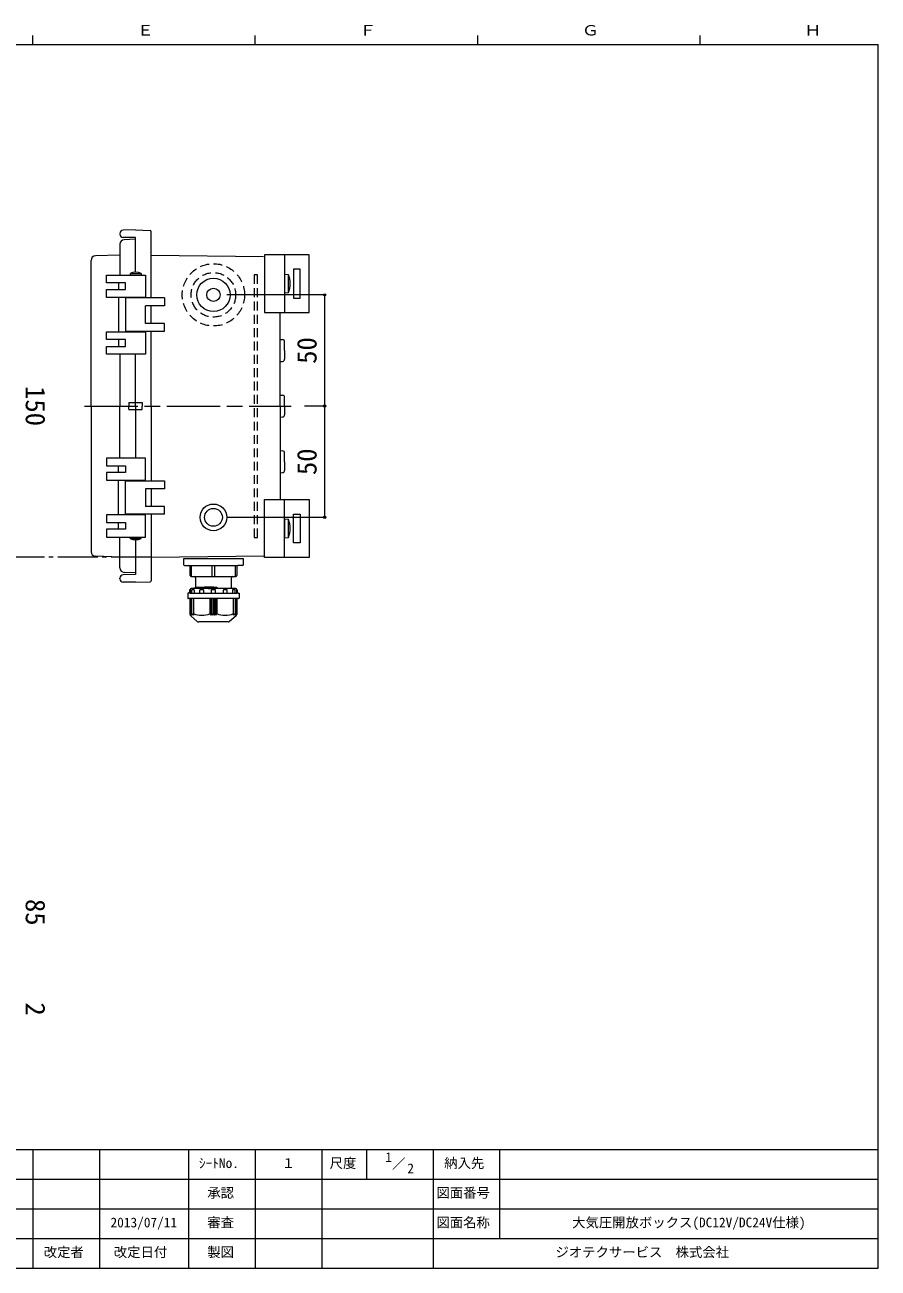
# Model space of a CAD drawing. Units: millimetres, scale not verified, with parts at other scales. Extents: x -2284 to 2131, y 270 to 4100.
# Drawn here: x -773 to -390, y 270 to 829 of the extents above; entities that cross this region are included whole.
import ezdxf
from ezdxf.enums import TextEntityAlignment as Align

# ---------------------------------------------------------------- set-up
doc = ezdxf.new("R2010")
doc.units = ezdxf.units.MM
doc.header["$LTSCALE"] = 2
doc.header["$PDMODE"] = 32
doc.header["$PDSIZE"] = 1
for name, pattern in [('CHAIN', [18.5, 12, -1.5, 3.5, -1.5]), ('CHAIN2', [12, 9, -1, 1, -1]), ('DASHED2', [3, 2, -1])]:
    doc.linetypes.add(name, pattern=pattern)
for name, color, linetype, lineweight in [('0-0_外形線', 4, 'Continuous', 18), ('0-1', 7, 'Continuous', 18), ('0-2_電気部品', 7, 'Continuous', 18), ('0-4_補助線', 7, 'CHAIN2', 18), ('0-E_寸法線', 7, 'Continuous', 18), ('0-F_文字', 7, 'Continuous', 18), ('F-0_図枠線', 7, 'Continuous', 18), ('F-F', 7, 'Continuous', 18)]:
    doc.layers.add(name, color=color, linetype=linetype, lineweight=lineweight)
doc.styles.add('ＭＳ ゴシック', font='')
doc.styles.get('ＭＳ ゴシック').set_extended_font_data('MS Gothic')

msp = doc.modelspace()

# ---------------------------------------------------------------- linework, layer by layer
at = {"layer": '0-0_外形線', "color": 7}
for p, q in [((-665.748, 725.419), (-665.748, 699.419)), ((-645.748, 725.419), (-665.748, 725.419)), ((-656.748, 725.419), (-656.748, 699.419)), ((-645.748, 699.419), (-645.748, 725.419)), ((-665.748, 699.419), (-645.748, 699.419)), ((-665.748, 615.419), (-645.748, 615.419)), ((-665.748, 589.419), (-665.748, 615.419)), ((-656.748, 589.419), (-656.748, 615.419)), ((-645.748, 615.419), (-645.748, 589.419)), ((-645.748, 589.419), (-665.748, 589.419))]:
    msp.add_line(p, q, dxfattribs=at)
at = {"layer": '0-0_外形線', "color": 7, "linetype": 'DASHED2'}
for p, q in [((-668.898, 598.419), (-668.898, 716.419)), ((-670.498, 598.419), (-668.898, 598.419))]:
    msp.add_line(p, q, dxfattribs=at)
msp.add_lwpolyline([(-668.898, 716.419), (-670.498, 716.419), (-670.498, 598.419)], dxfattribs=at)
msp.add_circle((-688.738, 707.419), 10, dxfattribs=at)
at = {"layer": '0-0_外形線', "color": 7}
for radius in [7.5, 3]:
    msp.add_circle((-688.738, 707.419), radius, dxfattribs=at)
at = {"layer": '0-1'}
for p, q in [((-675.238, 588.786), (-702.238, 588.786)), ((-702.238, 588.786), (-702.238, 586.286)), ((-675.238, 586.286), (-675.238, 588.786)), ((-701.738, 585.786), (-699.738, 585.786)), ((-699.738, 585.786), (-677.738, 585.786)), ((-699.238, 581.286), (-699.238, 585.286)), ((-698.555, 580.786), (-698.555, 585.786)), ((-689.421, 585.786), (-689.421, 580.786)), ((-688.055, 580.786), (-688.055, 585.786)), ((-678.921, 585.786), (-678.921, 580.786)), ((-678.238, 585.286), (-678.238, 581.286)), ((-675.738, 585.786), (-677.738, 585.786)), ((-698.738, 580.786), (-680.138, 580.786)), ((-697.588, 575.665), (-688.738, 576.04)), ((-697.588, 575.39), (-697.588, 575.588)), ((-697.514, 575.685), (-696.912, 575.846)), ((-696.838, 580.286), (-696.838, 575.943)), ((-688.738, 576.241), (-696.838, 575.866)), ((-688.738, 576.241), (-687.238, 575.973)), ((-688.738, 576.04), (-687.238, 575.973)), ((-687.238, 575.684), (-688.738, 575.491)), ((-688.356, 575.39), (-687.238, 575.684)), ((-687.238, 575.973), (-687.238, 575.684)), ((-680.638, 575.39), (-680.638, 580.286)), ((-680.138, 580.786), (-678.738, 580.786)), ((-677.438, 570.89), (-700.038, 570.89)), ((-699.557, 574.61), (-699.638, 573.39)), ((-699.238, 574.89), (-699.257, 574.89)), ((-699.238, 574.89), (-699.238, 573.39)), ((-699.238, 573.39), (-678.238, 573.39)), ((-699.238, 563.805), (-699.238, 570.69)), ((-698.938, 564.168), (-698.938, 570.89)), ((-678.738, 575.39), (-698.738, 575.39)), ((-698.548, 574.59), (-698.548, 573.39)), ((-698.438, 564.168), (-698.438, 570.89)), ((-697.59, 574.89), (-698.248, 574.89)), ((-697.738, 570.89), (-697.738, 563.39)), ((-697.29, 573.39), (-697.29, 574.59)), ((-694.933, 574.59), (-694.933, 573.39)), ((-693.398, 574.89), (-694.633, 574.89)), ((-693.098, 573.39), (-693.098, 574.59)), ((-691.11, 575.39), (-688.738, 575.491)), ((-690.238, 564.168), (-690.238, 570.89)), ((-689.738, 574.59), (-689.738, 573.39)), ((-689.738, 563.39), (-689.738, 570.89)), ((-688.038, 574.89), (-689.438, 574.89)), ((-689.238, 564.168), (-689.238, 570.89)), ((-688.738, 570.89), (-688.738, 563.39)), ((-688.238, 570.89), (-688.238, 564.168)), ((-687.738, 573.39), (-687.738, 574.59)), ((-687.738, 570.89), (-687.738, 563.39)), ((-687.238, 570.89), (-687.238, 564.168)), ((-684.378, 574.59), (-684.378, 573.39)), ((-682.844, 574.89), (-684.078, 574.89)), ((-682.544, 573.39), (-682.544, 574.59)), ((-680.186, 574.59), (-680.186, 573.39)), ((-679.228, 574.89), (-679.886, 574.89)), ((-679.038, 570.89), (-679.038, 564.168)), ((-678.928, 573.39), (-678.928, 574.59)), ((-678.538, 570.89), (-678.538, 564.168)), ((-678.238, 573.39), (-678.238, 574.89)), ((-678.219, 574.89), (-678.238, 574.89)), ((-677.838, 573.39), (-678.238, 573.39)), ((-678.238, 570.69), (-678.238, 563.805)), ((-677.838, 573.39), (-677.919, 574.61)), ((-677.838, 573.39), (-677.238, 573.39)), ((-677.238, 573.39), (-677.238, 571.09)), ((-698.725, 563.39), (-699.238, 564.168)), ((-696.031, 560.683), (-698.945, 563.097)), ((-698.938, 564.168), (-698.725, 563.39)), ((-698.264, 563.39), (-698.938, 564.168)), ((-698.438, 564.168), (-698.264, 563.39)), ((-697.738, 563.39), (-698.438, 564.168)), ((-682.152, 560.39), (-695.324, 560.39)), ((-689.738, 563.39), (-690.238, 564.168)), ((-689.238, 564.168), (-689.738, 563.39)), ((-688.738, 563.39), (-689.238, 564.168)), ((-688.238, 564.168), (-688.738, 563.39)), ((-687.738, 563.39), (-688.238, 564.168)), ((-687.238, 564.168), (-687.738, 563.39)), ((-678.531, 563.097), (-681.445, 560.683)), ((-679.212, 563.39), (-679.038, 564.168)), ((-678.538, 564.168), (-679.212, 563.39)), ((-678.751, 563.39), (-678.538, 564.168)), ((-678.238, 564.168), (-678.751, 563.39))]:
    msp.add_line(p, q, dxfattribs=at)
for points in [[(-699.238, 573.39), (-700.238, 573.39), (-700.238, 571.09)], [(-679.038, 564.168), (-679.738, 563.39), (-679.738, 570.89)]]:
    msp.add_lwpolyline(points, dxfattribs=at)
for centre, radius, start, end in [((-701.738, 586.286), 0.5, 180, 270), ((-699.738, 585.286), 0.5, 0, 90), ((-698.738, 581.286), 0.5, 180, 270), ((-678.738, 581.286), 0.5, 270, 0), ((-677.738, 585.286), 0.5, 90, 180), ((-675.738, 586.286), 0.5, 270, 360), ((-697.488, 575.588), 0.1, 105.0002, 180), ((-697.338, 580.286), 0.5, 0, 90), ((-696.938, 575.943), 0.1, 285.0002, 0), ((-680.138, 580.286), 0.5, 90, 180), ((-700.038, 571.09), 0.2, 180, 270), ((-699.257, 574.59), 0.3, 90, 176.18593), ((-699.438, 570.69), 0.2, 0, 90), ((-698.738, 574.89), 0.5, 90, 180), ((-698.248, 574.59), 0.3, 90, 180), ((-697.59, 574.59), 0.3, 0, 90), ((-694.633, 574.59), 0.3, 90, 180), ((-693.398, 574.59), 0.3, 0, 90), ((-689.438, 574.59), 0.3, 90, 180), ((-688.038, 574.59), 0.3, 0, 90), ((-684.078, 574.59), 0.3, 90, 180), ((-682.844, 574.59), 0.3, 0, 90), ((-679.886, 574.59), 0.3, 90, 180), ((-679.228, 574.59), 0.3, 0, 90), ((-678.738, 574.89), 0.5, 0, 90), ((-678.038, 570.69), 0.2, 90, 180), ((-678.219, 574.59), 0.3, 3.81407, 90), ((-677.438, 571.09), 0.2, 270, 0), ((-698.238, 563.805), 1, 180, 225), ((-693.988, 572.815), 9.425, 246.55351, 293.44649), ((-695.324, 561.39), 1, 225, 270), ((-683.488, 572.815), 9.425, 246.55351, 293.44649), ((-682.152, 561.39), 1, 270, 315), ((-679.238, 563.805), 1, 315, 0)]:
    msp.add_arc(centre, radius, start, end, dxfattribs=at)
at = {"layer": '0-2_電気部品'}
for radius in [6, 4]:
    msp.add_circle((-688.738, 607.419), radius, dxfattribs=at)
at = {"layer": '0-4_補助線', "linetype": 'Continuous'}
for p, q in [((-652.748, 718.919), (-652.748, 705.919)), ((-649.748, 718.919), (-652.748, 718.919)), ((-649.748, 705.919), (-649.748, 718.919)), ((-652.748, 705.919), (-649.748, 705.919)), ((-652.748, 608.919), (-649.748, 608.919)), ((-652.748, 595.919), (-652.748, 608.919)), ((-649.748, 608.919), (-649.748, 595.919)), ((-649.748, 595.919), (-652.748, 595.919))]:
    msp.add_line(p, q, dxfattribs=at)
at = {"layer": '0-4_補助線'}
msp.add_line((-716.738, 589.54), (-820.731, 589.54), dxfattribs=at)
at = {"layer": '0-E_寸法線'}
for p, q in [((-638.738, 707.419), (-682.738, 707.419)), ((-638.738, 657.419), (-638.738, 707.419)), ((-638.738, 657.419), (-647.738, 657.419)), ((-638.738, 607.419), (-638.738, 657.419)), ((-638.738, 607.419), (-682.738, 607.419))]:
    msp.add_line(p, q, dxfattribs=at)
for p in [(-638.738, 707.419), (-638.738, 657.419), (-638.738, 607.419)]:
    msp.add_point(p, dxfattribs=at)
at = {"layer": '0-F_文字'}
for p, q in [((-730.738, 735.022), (-730.738, 734.715)), ((-723.738, 736.619), (-729.264, 736.522)), ((-723.738, 733.119), (-729.264, 733.215)), ((-723.738, 732.419), (-728.843, 732.151)), ((-723.738, 736.619), (-717.221, 736.391)), ((-723.738, 717.578), (-723.738, 733.119)), ((-723.738, 717.578), (-723.738, 732.419)), ((-716.738, 706.028), (-716.738, 735.891)), ((-730.738, 730.154), (-730.738, 725.301)), ((-743.738, 657.419), (-743.738, 722.916)), ((-730.738, 725.301), (-741.808, 724.915)), ((-730.738, 725.301), (-730.738, 716.278)), ((-716.738, 725.297), (-666.242, 724.652)), ((-736.738, 716.278), (-719.238, 716.278)), ((-736.738, 712.778), (-736.738, 716.278)), ((-726.238, 716.978), (-726.238, 716.278)), ((-726.238, 716.978), (-721.238, 716.978)), ((-721.238, 716.978), (-721.238, 716.278)), ((-719.238, 716.278), (-719.238, 706.278)), ((-655.048, 716.42), (-656.748, 716.569)), ((-656.748, 716.569), (-656.748, 708.269)), ((-656.748, 716.303), (-656.748, 708.534)), ((-655.048, 708.417), (-655.048, 716.42)), ((-728.238, 712.778), (-736.738, 712.778)), ((-736.738, 709.778), (-728.238, 709.778)), ((-736.738, 706.278), (-736.738, 709.778)), ((-731.433, 712.778), (-731.433, 709.778)), ((-728.238, 709.778), (-728.238, 712.778)), ((-719.238, 706.278), (-736.738, 706.278)), ((-731.433, 706.278), (-731.433, 690.778)), ((-710.738, 706.028), (-728.238, 706.028)), ((-728.238, 706.028), (-728.238, 691.028)), ((-725.278, 706.278), (-725.278, 706.028)), ((-722.198, 706.278), (-722.198, 706.028)), ((-710.738, 706.028), (-710.738, 702.528)), ((-656.748, 708.269), (-655.048, 708.417)), ((-719.24, 694.528), (-719.24, 702.528)), ((-710.738, 702.528), (-719.24, 702.528)), ((-716.738, 694.528), (-716.738, 702.528)), ((-658.738, 657.419), (-658.738, 699.419)), ((-710.738, 694.528), (-719.24, 694.528)), ((-710.738, 691.028), (-710.738, 694.528)), ((-736.738, 690.778), (-719.238, 690.778)), ((-736.738, 687.278), (-736.738, 690.778)), ((-728.238, 687.278), (-736.738, 687.278)), ((-731.433, 687.278), (-731.433, 684.278)), ((-728.238, 691.028), (-710.738, 691.028)), ((-728.238, 684.278), (-728.238, 687.278)), ((-725.278, 691.028), (-725.278, 690.778)), ((-722.198, 691.028), (-722.198, 690.778)), ((-719.238, 690.778), (-719.238, 680.778)), ((-716.738, 657.419), (-716.738, 691.028)), ((-658.738, 687.394), (-657.661, 687.299)), ((-736.738, 684.278), (-728.238, 684.278)), ((-736.738, 680.778), (-736.738, 684.278)), ((-656.748, 682.419), (-656.748, 686.303)), ((-656.748, 682.419), (-656.748, 678.534)), ((-719.238, 680.778), (-736.738, 680.778)), ((-730.738, 680.778), (-730.738, 657.419)), ((-723.738, 657.419), (-723.738, 680.778)), ((-723.738, 657.419), (-723.738, 680.778)), ((-658.738, 677.444), (-657.661, 677.538)), ((-658.738, 662.394), (-657.661, 662.299)), ((-656.748, 657.419), (-656.748, 661.303)), ((-743.738, 657.419), (-743.738, 591.922)), ((-730.738, 634.06), (-730.738, 657.419)), ((-726.738, 658.966), (-726.738, 657.419)), ((-726.738, 658.966), (-723.738, 658.966)), ((-726.738, 655.871), (-726.738, 657.419)), ((-726.738, 655.871), (-723.738, 655.871)), ((-723.738, 658.966), (-720.738, 658.966)), ((-723.738, 657.419), (-723.738, 634.06)), ((-723.738, 657.419), (-723.738, 634.06)), ((-723.738, 655.871), (-720.738, 655.871)), ((-720.738, 658.966), (-720.738, 657.419)), ((-720.738, 655.871), (-720.738, 657.419)), ((-716.738, 657.419), (-716.738, 623.81)), ((-658.738, 657.419), (-658.738, 615.419)), ((-656.748, 657.419), (-656.748, 653.534)), ((-658.738, 652.444), (-657.661, 652.538)), ((-658.738, 637.394), (-657.661, 637.299)), ((-736.738, 634.06), (-736.738, 630.56)), ((-719.238, 634.06), (-736.738, 634.06)), ((-719.238, 624.06), (-719.238, 634.06)), ((-656.748, 632.419), (-656.748, 636.303)), ((-656.748, 632.419), (-656.748, 628.534)), ((-736.738, 630.56), (-728.238, 630.56)), ((-736.738, 627.56), (-736.738, 624.06)), ((-728.238, 627.56), (-736.738, 627.56)), ((-731.433, 627.56), (-731.433, 630.56)), ((-728.238, 630.56), (-728.238, 627.56)), ((-658.738, 627.444), (-657.661, 627.538)), ((-736.738, 624.06), (-719.238, 624.06)), ((-731.433, 608.56), (-731.433, 624.06)), ((-728.238, 623.81), (-710.738, 623.81)), ((-728.238, 608.81), (-728.238, 623.81)), ((-725.278, 623.81), (-725.278, 624.06)), ((-722.198, 623.81), (-722.198, 624.06)), ((-719.24, 620.31), (-719.24, 612.31)), ((-710.738, 620.31), (-719.24, 620.31)), ((-716.738, 620.31), (-716.738, 612.31)), ((-710.738, 623.81), (-710.738, 620.31)), ((-710.738, 612.31), (-719.24, 612.31)), ((-710.738, 608.81), (-710.738, 612.31)), ((-736.738, 608.56), (-736.738, 605.06)), ((-719.238, 608.56), (-736.738, 608.56)), ((-736.738, 605.06), (-728.238, 605.06)), ((-731.433, 602.06), (-731.433, 605.06)), ((-710.738, 608.81), (-728.238, 608.81)), ((-728.238, 605.06), (-728.238, 602.06)), ((-725.278, 608.56), (-725.278, 608.81)), ((-722.198, 608.56), (-722.198, 608.81)), ((-719.238, 598.56), (-719.238, 608.56)), ((-716.738, 608.81), (-716.738, 578.946)), ((-655.048, 606.42), (-656.748, 606.569)), ((-656.748, 606.569), (-656.748, 598.269)), ((-656.748, 598.534), (-656.748, 606.303)), ((-655.048, 598.417), (-655.048, 606.42)), ((-736.738, 602.06), (-736.738, 598.56)), ((-728.238, 602.06), (-736.738, 602.06)), ((-736.738, 598.56), (-719.238, 598.56)), ((-730.738, 589.536), (-730.738, 598.56)), ((-726.238, 597.86), (-726.238, 598.56)), ((-721.238, 597.86), (-721.238, 598.56)), ((-656.748, 598.269), (-655.048, 598.417)), ((-726.238, 597.86), (-721.238, 597.86)), ((-723.738, 597.26), (-723.738, 581.719)), ((-723.738, 597.26), (-723.738, 582.419)), ((-730.738, 589.536), (-741.808, 589.923)), ((-730.738, 584.684), (-730.738, 589.536)), ((-716.738, 589.54), (-665.748, 590.192)), ((-723.738, 581.719), (-729.264, 581.622)), ((-723.738, 582.419), (-728.843, 582.686)), ((-730.738, 579.815), (-730.738, 580.122)), ((-723.738, 578.219), (-729.264, 578.315)), ((-723.738, 578.219), (-717.221, 578.446))]:
    msp.add_line(p, q, dxfattribs=at)
at = {"layer": '0-F_文字', "linetype": 'CHAIN'}
msp.add_line((-746.738, 657.419), (-653.748, 657.419), dxfattribs=at)
msp.add_line((-746.738, 657.419), (-653.748, 657.419), dxfattribs=at)
at = {"layer": '0-F_文字', "linetype": 'DASHED2'}
msp.add_circle((-688.738, 707.419), 14, dxfattribs=at)
at = {"layer": '0-F_文字'}
for centre, radius, start, end in [((-729.238, 735.022), 1.5, 91, 180), ((-729.238, 734.715), 1.5, 180, 269), ((-728.738, 730.154), 2, 93, 180), ((-717.238, 735.891), 0.5, 0, 88), ((-741.738, 722.916), 2, 92, 180), ((-723.738, 712.069), 5.508, 63.00853, 116.99147), ((-664.654, 712.419), 10.406, 337.38713, 22.61287), ((-657.748, 686.303), 1, 360, 85), ((-657.748, 678.534), 1, 275, 360), ((-657.748, 661.303), 1, 0, 85), ((-657.748, 653.534), 1, 275, 360), ((-657.748, 636.303), 1, 0, 85), ((-657.748, 628.534), 1, 275, 0), ((-664.654, 602.419), 10.406, 337.38713, 22.61287), ((-723.738, 602.768), 5.508, 243.00853, 296.99147), ((-741.738, 591.922), 2, 180, 268), ((-728.738, 584.684), 2, 180, 267), ((-729.238, 580.122), 1.5, 91, 180), ((-729.238, 579.815), 1.5, 180, 269), ((-717.238, 578.946), 0.5, 272, 360)]:
    msp.add_arc(centre, radius, start, end, dxfattribs=at)
at = {"layer": 'F-0_図枠線'}
for p, q in [((-769.964, 820), (-769.964, 824)), ((-669.964, 820), (-669.964, 824)), ((-569.964, 820), (-569.964, 824)), ((-469.964, 820), (-469.964, 824)), ((-390, 270), (-390, 820)), ((-1170, 323.334), (-390, 323.334)), ((-769.964, 323.334), (-769.964, 270)), ((-739.964, 323.334), (-739.964, 270)), ((-700, 323.334), (-700, 270)), ((-669.964, 323.334), (-669.964, 270)), ((-640, 323.334), (-640, 270)), ((-620, 323.334), (-620, 310)), ((-590, 323.334), (-590, 270)), ((-560, 283.333), (-560, 323.334)), ((-989.97, 310.001), (-390, 310.001)), ((-989.97, 296.667), (-390, 296.667)), ((-989.97, 283.334), (-390, 283.334)), ((-1170, 270), (-390, 270))]:
    msp.add_line(p, q, dxfattribs=at)
msp.add_lwpolyline([(-1170, 270), (-1170, 820), (-390, 820)], dxfattribs=at)

# ---------------------------------------------------------------- texts
at = {"layer": '0-E_寸法線', "style": 'ＭＳ ゴシック'}
for p in [(-639.738, 676.419), (-639.738, 626.419)]:
    msp.add_text('50', height=8.798, rotation=90, dxfattribs=at).set_placement(p, align=Align.BOTTOM_LEFT)
at = {"layer": '0-F_文字', "style": 'ＭＳ ゴシック'}
for s, p in [('150', (-775.738, 666.419)), ('85', (-775.738, 435.91)), ('2', (-775.737, 389.414))]:
    msp.add_text(s, height=8.798, rotation=270, dxfattribs=at).set_placement(p, align=Align.BOTTOM_LEFT)
at = {"layer": 'F-0_図枠線', "style": 'ＭＳ ゴシック', "width": 1.2}
for s, p in [('Ｅ', (-723.164, 822.568)), ('Ｆ', (-623.164, 822.568)), ('Ｇ', (-523.164, 822.568)), ('Ｈ', (-423.164, 822.568))]:
    msp.add_text(s, height=4.692, dxfattribs=at).set_placement(p, align=Align.BOTTOM_LEFT)
at = {"layer": 'F-F', "style": 'ＭＳ ゴシック'}
for s, p in [('ｼｰﾄNo.', (-695.256, 313.667)), ('１', (-658.006, 313.667)), ('尺度', (-636.506, 313.667)), ('1', (-611.511, 316.346)), ('／', (-608.47, 313.365)), ('納入先', (-585.006, 313.667)), ('2', (-601.59, 311.329)), ('承認', (-691.506, 300.334)), ('図面番号', (-588.506, 300.334)), ('2013/07/11', (-735, 287)), ('審査', (-691.506, 287.001)), ('図面名称', (-588.506, 287.001)), ('大気圧開放ボックス(DC12V/DC24V仕様)', (-527.5, 287)), ('改定者', (-765.006, 273.667)), ('改定日付', (-733.506, 273.667)), ('製図', (-691.506, 273.667)), ('ジオテクサービス\u3000株式会社', (-535.006, 273.667))]:
    msp.add_text(s, height=4.399, dxfattribs=at).set_placement(p, align=Align.BOTTOM_LEFT)

doc.saveas('drawing.dxf')
